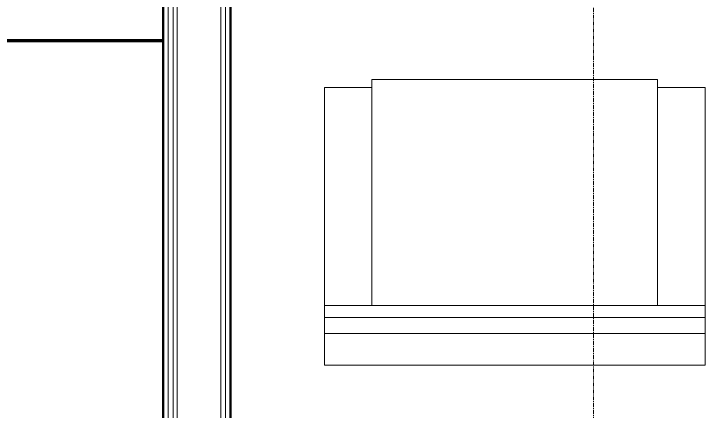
# Model space of a CAD drawing. Header units: inches. Extents: x -4266 to -1814, y 9706 to 12441.
# Drawn here: x -3227.4 to -3140.2, y 10601.3 to 10651.4 of the extents above; entities that cross this region are included whole.
import ezdxf

# ---------------------------------------------------------------- set-up
doc = ezdxf.new("R2010")
doc.units = ezdxf.units.IN
doc.header["$MEASUREMENT"] = 0
doc.linetypes.add('Grid Line 1_2_', pattern=[0.875, 0.5, -0.125, 0.125, -0.125])
for name, color, linetype, lineweight in [('A-AREA-1', 90, 'Continuous', 70), ('A-WALL', 113, 'Continuous', 13), ('I-FURN', 30, 'Continuous', 9), ('I-FURN-1', 7, 'Continuous', 9), ('I-WALL-3', 2, 'Continuous', 50), ('S-GRID-1', 1, 'Grid Line 1_2_', 9)]:
    doc.layers.add(name, color=color, linetype=linetype, lineweight=lineweight)

msp = doc.modelspace()

# ---------------------------------------------------------------- linework, layer by layer
at = {"layer": 'A-AREA-1'}
msp.add_line((-3248.08483, 10648.0394), (-3208.57374, 10648.0394), dxfattribs=at)
at = {"layer": 'A-WALL'}
for p, q in [((-3207.32374, 10813.4894), (-3207.32374, 10475.5394)), ((-3206.82374, 10813.4894), (-3206.82374, 10475.5394)), ((-3207.94874, 10719.09966), (-3207.94874, 10475.5394)), ((-3201.32374, 10671.61133), (-3201.32374, 10525.67129)), ((-3200.69874, 10671.61133), (-3200.69874, 10525.67129))]:
    msp.add_line(p, q, dxfattribs=at)
at = {"layer": 'I-FURN'}
for p, q in [((-3182.24874, 10643.12159), (-3146.24874, 10643.12159)), ((-3182.24874, 10642.12159), (-3182.24874, 10643.12159)), ((-3146.24874, 10643.12159), (-3146.24874, 10642.12159)), ((-3188.24874, 10642.12159), (-3182.24874, 10642.12159)), ((-3188.24874, 10614.62159), (-3188.24874, 10642.12159)), ((-3182.24874, 10642.12159), (-3182.24874, 10614.62159)), ((-3146.24874, 10642.12159), (-3140.24874, 10642.12159)), ((-3146.24874, 10614.62159), (-3146.24874, 10642.12159)), ((-3140.24874, 10642.12159), (-3140.24874, 10614.62159)), ((-3188.24874, 10614.62159), (-3140.24874, 10614.62159)), ((-3188.24874, 10611.12159), (-3188.24874, 10614.62159)), ((-3140.24874, 10614.62159), (-3140.24874, 10611.12159)), ((-3188.24874, 10613.12159), (-3140.24874, 10613.12159)), ((-3188.24874, 10611.12159), (-3140.24874, 10611.12159)), ((-3140.24874, 10611.12159), (-3188.24874, 10611.12159))]:
    msp.add_line(p, q, dxfattribs=at)
at = {"layer": 'I-FURN-1'}
for p, q in [((-3188.24874, 10607.12159), (-3188.24874, 10611.12159)), ((-3140.24874, 10611.12159), (-3140.24874, 10607.12159)), ((-3140.24874, 10607.12159), (-3188.24874, 10607.12159))]:
    msp.add_line(p, q, dxfattribs=at)
at = {"layer": 'I-WALL-3'}
for p, q in [((-3208.57374, 10719.09966), (-3208.57374, 10476.1644)), ((-3200.07374, 10525.67129), (-3200.07374, 10671.61133))]:
    msp.add_line(p, q, dxfattribs=at)
at = {"layer": 'S-GRID-1'}
msp.add_line((-3154.32374, 9836.17969), (-3154.32374, 12376.79045), dxfattribs=at)

doc.saveas('drawing.dxf')
